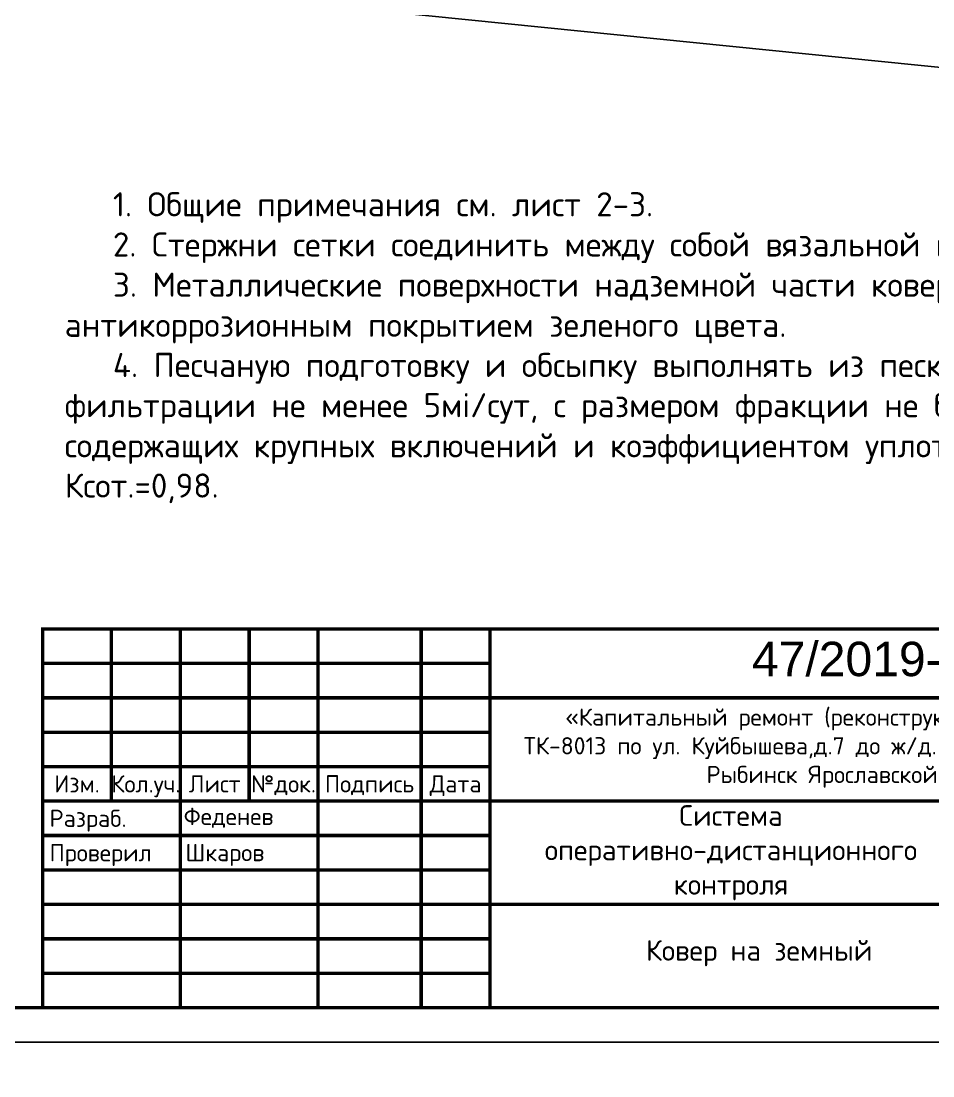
# Model space of a CAD drawing. Header units: millimetres. Extents: x -112426 to 6776, y 1218 to 38707.
# Drawn here: x 4629.3 to 4761.8, y 1396.3 to 1549.4 of the extents above; entities that cross this region are included whole.
import ezdxf
from ezdxf.enums import TextEntityAlignment as Align

# ---------------------------------------------------------------- set-up
doc = ezdxf.new("R2010")
doc.units = ezdxf.units.MM
doc.layers.add('Размерный', color=4, linetype='Continuous', lineweight=30)
doc.layers.add('Размеры на чертеже', color=250, linetype='Continuous', lineweight=25)
doc.styles.add('-ISOCPEUR-', font='isocpeur.TTF')
doc.styles.get("Standard").update_dxf_attribs({"font": 'arial.ttf'})

# ---------------------------------------------------------------- blocks, each defined once
blk = doc.blocks.new('*U156')
blk.add_lwpolyline([(0, 0), (420, 0), (420, -297), (0, -297)], close=True)
at = {"const_width": 0.5}
blk.add_lwpolyline([(20, -5), (415, -5), (415, -292), (20, -292)], close=True, dxfattribs=at)
for points in [[(230, -292), (230, -237), (415, -237)], [(240, -237), (240, -262)], [(250, -237), (250, -292)], [(260, -237), (260, -262)], [(270, -237), (270, -292)], [(285, -237), (285, -292)], [(295, -237), (295, -292)], [(230, -242), (295, -242)], [(230, -247), (295, -247)], [(295, -247), (415, -247)], [(230, -252), (295, -252)], [(230, -257), (295, -257)], [(230, -262), (415, -262)], [(230, -267), (295, -267)], [(230, -272), (295, -272)], [(230, -277), (295, -277)], [(295, -277), (415, -277)], [(230, -282), (295, -282)], [(230, -287), (295, -287)]]:
    blk.add_lwpolyline(points, dxfattribs=at)
at = {"style": '-ISOCPEUR-'}
for s, p in [('Изм.', (235, -259.5)), ('Кол.уч.', (245, -259.5)), ('Лист', (255, -259.5)), ('№док.', (265, -259.5)), ('Подпись', (277.5, -259.5)), ('Дата', (290, -259.5))]:
    blk.add_text(s, height=2.5, dxfattribs=at).set_placement(p, align=Align.MIDDLE_CENTER)
for s, p in [('Разраб.', (231, -264.5)), ('Проверил', (231, -269.5))]:
    blk.add_text(s, height=2.5, dxfattribs=at).set_placement(p, align=Align.MIDDLE_LEFT)
for s, insert, char_height, width, attachment_point in [('\\pi9.87215;{\\C7;«Капитальный ремонт (реконструкция) тепловых сетей от \\P\\pi3.82692;ТК-8013 по ул. Куйбышева,д.7 до ж/д. №6 по ул. Луговая в ГО г. \\P\\pi30.38942;Рыбинск Ярославской области».}', (296.05, -248.55), 2.5, 110.5288, 1), ('Система оперативно-дистанционного контроля ', (330, -269.5), 3, 70, 5)]:
    blk.add_mtext(s, dxfattribs=dict(at, insert=insert, char_height=char_height, width=width, attachment_point=attachment_point))
blk.add_attdef('РАЗРАБОТАЛ', text='', height=2.5, dxfattribs=at).set_placement((250.5, -264.22), align=Align.MIDDLE_LEFT)
at = {"style": '-ISOCPEUR-', "flags": 8}
for tag, height, p in [('ДАТА', 2.5, (290.07, -264.4)), ('ДАТА1', 2.5, (290.07, -269.4)), ('ЛИСТ', 3, (386.39, -271.92)), ('ЛИСТОВ', 3, (403.89, -271.92)), ('ФОРМАТ', 3, (380.97, -294.75))]:
    blk.add_attdef(tag, text='', height=height, dxfattribs=at).set_placement(p, align=Align.MIDDLE_CENTER)
at = {"style": '-ISOCPEUR-'}
blk.add_attdef('ПРОВЕРИЛ', (250.75, -270.73), '', height=2.5, dxfattribs=at)
at = {"style": '-ISOCPEUR-', "flags": 8}
blk.add_attdef('ИМЯ_ЧЕРТЕЖА_001', (321.33, -285.18), '', height=3, dxfattribs=at)

msp = doc.modelspace()

# ---------------------------------------------------------------- linework, layer by layer
for p, q in [((1022.192, 1920.504), (6776.04, 1339.375)), ((1042.939, 1401.16), (6319.699, 1401.16))]:
    msp.add_line(p, q)

# ---------------------------------------------------------------- block references
at = {"layer": 'Размеры на чертеже', "lineweight": 90}
ref = msp.add_blockref('*U156', (4402.476, 1698.16), dxfattribs=at)
ref.add_attrib('ИМЯ_ЧЕРТЕЖА_001', 'Ковер на земный', (4720.127, 1412.985), dxfattribs={"layer": '0', "height": 3, "style": '-ISOCPEUR-', "flags": 8})
ref.add_attrib('РАЗРАБОТАЛ', 'Феденев', dxfattribs={"layer": '0', "height": 2.5, "style": '-ISOCPEUR-'}).set_placement((4652.976, 1433.936), align=Align.MIDDLE_LEFT)
ref.add_attrib('ПРОВЕРИЛ', 'Шкаров', (4653.225, 1427.431), dxfattribs={"layer": '0', "height": 2.5, "style": '-ISOCPEUR-'})

# ---------------------------------------------------------------- texts
at = {"insert": (4735.519, 1459.299), "char_height": 5, "width": 38.3472, "attachment_point": 1}
msp.add_mtext('47/2019-СОДК', dxfattribs=at)
at = {"layer": 'Размерный', "color": 7, "lineweight": 30, "insert": (4635.686, 1524.57), "char_height": 3.5, "attachment_point": 1, "style": '-ISOCPEUR-'}
msp.add_mtext_dynamic_manual_height_columns('\\pi7;1. Общие примечания см. лист 2-3.\\P2. Стержни сетки соединить между собой вязальной проволокой. \\P3. Металлические поверхности надземной части ковера покрасить антикоррозионным покрытием зеленого цвета.\\P4. Песчаную подготовку и обсыпку выполнять из песка коэффициентом фильтрации не менее 5мі/сут, с размером фракции не более 5мм и не содержащих крупных включений и коэффициентом уплотнения до Ксот.=0,98.', width=171.9057, gutter_width=12.5, heights=[0], dxfattribs=at)

doc.saveas('drawing.dxf')
